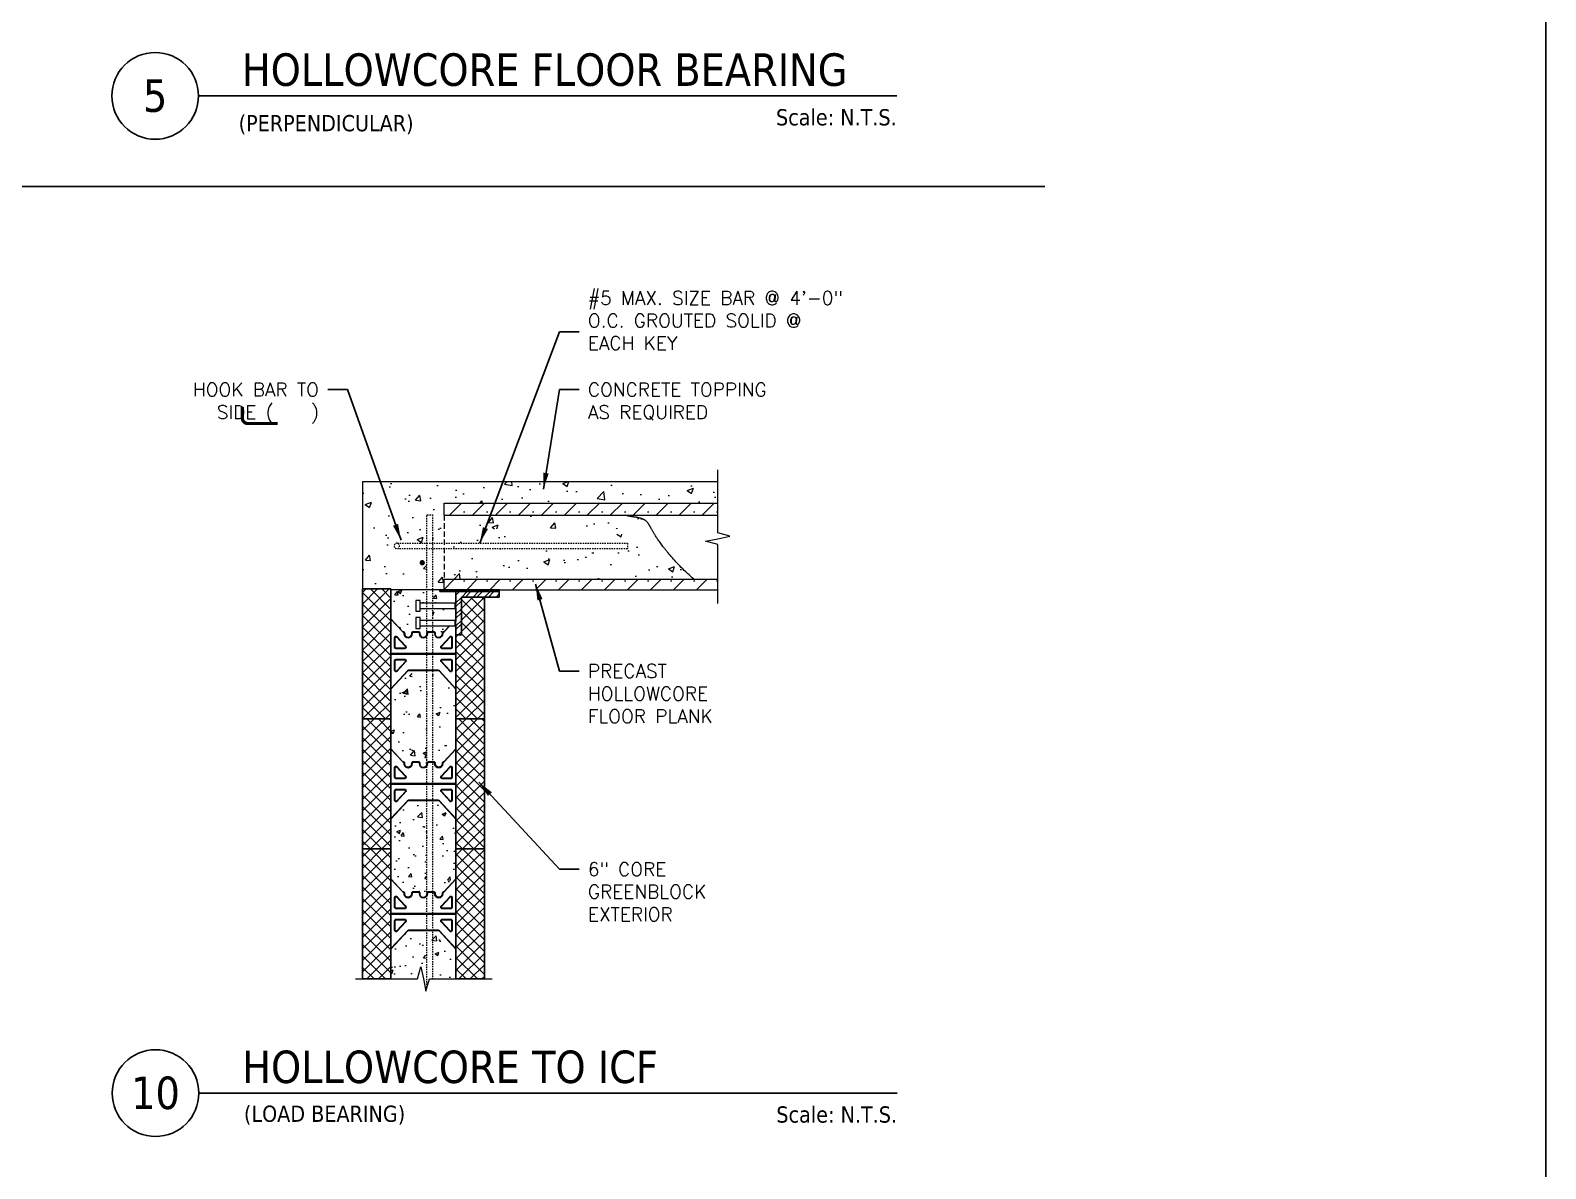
# Model space of a CAD drawing. Header units: inches. Extents: x 2268 to 2841, y -1100 to -676.
# Drawn here: x 2700.9 to 2840.7, y -903.5 to -798.4 of the extents above; entities that cross this region are included whole.
import ezdxf
from ezdxf.enums import TextEntityAlignment as Align

# ---------------------------------------------------------------- set-up
doc = ezdxf.new("R2010")
doc.units = ezdxf.units.IN
doc.header["$MEASUREMENT"] = 0
doc.linetypes.add('DASHED', pattern=[0.75, 0.5, -0.25])
doc.linetypes.add('HIDDEN2', pattern=[0.1875, 0.125, -0.0625])
for name, color, linetype, lineweight in [('A-DETL-GENF', 3, 'Continuous', 9), ('A-DETL-LLIN', 3, 'Continuous', 9), ('Concrete', 3, 'Continuous', 20), ('form', 140, 'Continuous', 13), ('Rebar-V', 7, 'HIDDEN2', 15), ('S', 7, 'Continuous', 13)]:
    doc.layers.add(name, color=color, linetype=linetype, lineweight=lineweight)
for name, color, linetype in [('Anno', 4, 'Continuous'), ('Foam', 7, 'Continuous'), ('S-ANNO', 4, 'Continuous'), ('S-BEAM-STEL', 1, 'Continuous'), ('S-WALL-STEL', 2, 'Continuous'), ('Web', 6, 'Continuous')]:
    doc.layers.add(name, color=color, linetype=linetype)
doc.layers.add('NOPLOT', color=241, linetype='Continuous', plot=False)
doc.styles.add('ROMANS', font='romans.shx')
doc.styles.get("Standard").update_dxf_attribs({"font": 'romans.shx'})
doc.styles.add('Tahoma', font='TAHOMA.TTF')
doc.dimstyles.new('IG-1', dxfattribs={"dimscale": 12, "dimtxt": 0.125, "dimasz": 0.125, "dimexe": 0.0625, "dimexo": 0.125, "dimgap": 0.0625, "dimtad": 1, "dimlfac": 1.0005, "dimzin": 9, "dimlunit": 4, "dimtxsty": 'Standard', "dimblk": 'ARCHTICK', "dimcen": 2.5, "dimadec": 0, "dimazin": 0, "dimtfac": 1, "dimtmove": 0, "dimatfit": 3, "dimfxl": 0, "dimfrac": 1, "dimarcsym": 0})
pattern_1 = [(50, (-3137.0904, -1594.906), (5.7380815, -0.502017), [0.6, -6.6]), (355, (-3137.0904, -1594.906), (-1.1100107, 6.017537), [0.48, -5.28]), (100.4514, (-3136.612, -1594.948), (4.628075, 5.5155163), [0.5099215, -5.609137]), (46.1842, (-3137.0904, -1593.306), (8.537928, -1.324152), [0.9, -9.9]), (96.6356, (-3136.379, -1593.4165), (7.477302, 7.792943), [0.764882, -8.413704]), (351.1842, (-3137.09, -1593.306), (7.477296, 7.792949), [0.72, -7.92]), (21, (-3136.2904, -1593.706), (4.7752564, -3.220951), [0.6, -6.6]), (326, (-3136.2904, -1593.706), (1.9465227, 5.8012004), [0.48, -5.28]), (71.4514, (-3135.8925, -1593.9746), (6.721781, 2.580244), [0.5099215, -5.609137]), (37.5, (-3137.0904, -1594.9062), (0.09727884, 2.6631508), [0, -5.216, 0, -5.36, 0, -5.3]), (7.5, (-3137.0904, -1594.9062), (2.1045563, 3.1552937), [0, -3.056, 0, -5.096, 0, -2.02]), (327.5, (-3138.8744, -1594.9062), (4.2705795, -0.180439), [0, -2, 0, -6.24, 0, -8.28]), (317.5, (-3139.6744, -1594.9062), (4.6654894, 0.8008399), [0, -2.6, 0, -4.144, 0, -5.88])]
pattern_2 = [(45, (2731.52484, -861.9834), (-0.53033, 0.53033), []), (135, (2731.52484, -861.9834), (-0.53033, -0.53033), [])]
pattern_3 = [(50, (-3137.0904, -1594.9062), (3.5863009, -0.3137607), [0.375, -4.125]), (355, (-3137.0904, -1594.9062), (-0.6937567, 3.7609607), [0.3, -3.3]), (100.4514, (-3136.7915, -1594.9323), (2.892547, 3.4471977), [0.318701, -3.5057106]), (46.1842, (-3137.0904, -1593.906), (5.3362052, -0.827595), [0.5625, -6.1875]), (96.6356, (-3136.6457, -1593.975), (4.6733135, 4.8705894), [0.4780514, -5.258565]), (351.1842, (-3137.0904, -1593.906), (4.6733097, 4.870593), [0.45, -4.95]), (21, (-3136.5904, -1594.1562), (2.9845353, -2.0130945), [0.375, -4.125]), (326, (-3136.5904, -1594.1562), (1.2165767, 3.6257502), [0.3, -3.3]), (71.4514, (-3136.3417, -1594.324), (4.2011131, 1.6126525), [0.318701, -3.5057106]), (37.5, (-3137.0904, -1594.9062), (0.06079928, 1.66446927), [0, -3.26, 0, -3.35, 0, -3.3125]), (7.5, (-3137.0904, -1594.9062), (1.3153477, 1.97205856), [0, -1.91, 0, -3.185, 0, -1.2625]), (327.5, (-3138.2054, -1594.9062), (2.66911218, -0.11277436), [0, -1.25, 0, -3.9, 0, -5.175]), (317.5, (-3138.7054, -1594.9062), (2.91593085, 0.5005249), [0, -1.625, 0, -2.59, 0, -3.675])]
pattern_4 = [(45, (0, 0), (-0.53033, 0.53033), []), (135, (0, 0), (-0.53033, -0.53033), [])]

# ---------------------------------------------------------------- blocks, each defined once
blk = doc.blocks.new('Shear Connectors-Side - 1_2_-0-GreenBlock _ Lite Deck Typical Details')
at = {"layer": 'A-DETL-GENF'}
for p, q in [((0.5, 3.6875), (-0.5, 3.6875)), ((-0.5, 3.6875), (-0.5, 3.3125)), ((-0.5, 3.3125), (-0.25, 3.3125)), ((-0.25, 3.3125), (-0.25, 0.0625)), ((-0.25, 3.3125), (0.25, 3.3125)), ((0.25, 0.0625), (0.25, 3.3125)), ((0.25, 3.3125), (0.5, 3.3125)), ((0.5, 3.3125), (0.5, 3.6875)), ((-0.25, 0.0625), (-0.1875, 0)), ((-0.25, 0.0625), (0.25, 0.0625)), ((-0.1875, 0), (0.1875, 0)), ((0.1875, 0), (0.25, 0.0625))]:
    blk.add_line(p, q, dxfattribs=at)
blk = doc.blocks.new('G-BLK-6-IN')
at = {"layer": 'form'}
h = blk.add_hatch(dxfattribs=at)
h.set_pattern_fill('ANSI37,_O', color=256, scale=6)
h.set_pattern_definition(pattern_4)
h.paths.add_polyline_path([(2.62, 12), (0, 12), (0, 0), (2.62, 0)])
h = blk.add_hatch(dxfattribs=at)
h.set_pattern_fill('ANSI37,_O', color=256, scale=6)
h.set_pattern_definition(pattern_4)
h.paths.add_polyline_path([(8.62, 0), (11.25, 0), (11.25, 12), (8.62, 12)])
at = {"layer": 'Foam'}
for p, q in [((0, 0), (0, 12)), ((2.62, 12), (0, 12)), ((2.62, 0), (2.62, 12)), ((8.62, 0), (8.62, 12)), ((8.62, 12), (11.25, 12)), ((11.25, 0), (11.25, 12)), ((0, 0), (2.62, 0)), ((11.25, 0), (8.62, 0))]:
    blk.add_line(p, q, dxfattribs=at)
at = {"layer": 'Web'}
for p, q in [((2.62, 6.03), (8.62, 6.03)), ((2.62, 5.97), (8.62, 5.97))]:
    blk.add_line(p, q, dxfattribs=at)
for points in [[(2.62, 9.25), (3.73, 8.05, 0.209324), (3.78, 8.03), (3.8, 8.03, -0.414214), (3.87, 7.97), (3.87, 7.88, 0.01966), (3.87, 7.85, 0.01966)], [(2.62, 9.2), (3.71, 8.03, 0.209324), (3.78, 8), (3.8, 8, -0.414214), (3.84, 7.97), (3.84, 7.88, 0.045886), (3.84, 7.81, 0.045886)], [(3.84, 7.81, 0.912254), (4.59, 7.88), (4.59, 7.97, -0.414214), (4.62, 8), (5.22, 8, -0.414214), (5.25, 7.97), (5.25, 7.88, 1), (6, 7.88), (6, 7.97, -0.414214), (6.03, 8), (6.63, 8, -0.414214), (6.66, 7.97), (6.66, 7.88, 1), (7.41, 7.88), (7.41, 7.97, -0.414214), (7.45, 8), (7.47, 8, 0.209324), (7.54, 8.03), (8.62, 9.2)], [(3.87, 7.85, 0.961439), (4.55, 7.88), (4.55, 7.97, -0.414214), (4.62, 8.03), (5.22, 8.03, -0.414214), (5.28, 7.97), (5.28, 7.88, 1), (5.97, 7.88), (5.97, 7.97, -0.414214), (6.03, 8.03), (6.63, 8.03, -0.414214), (6.7, 7.97), (6.7, 7.88, 1), (7.38, 7.88), (7.38, 7.97, -0.414214), (7.45, 8.03), (7.47, 8.03, 0.209324), (7.52, 8.05), (8.62, 9.25)], [(3.5, 7.25), (3.99, 6.71, -0.653817), (3.9, 6.5), (3.09, 6.5, -0.414214), (2.97, 6.62), (2.97, 7.5, -0.682733), (3.19, 7.58), (3.5, 7.25)], [(3.48, 7.22), (3.97, 6.69, -0.653817), (3.9, 6.53), (3.09, 6.53, -0.414214), (3, 6.62), (3, 7.5, -0.682733), (3.16, 7.56), (3.48, 7.22)], [(2.6, 2.77), (4.15, 4.45, -0.209324), (4.27, 4.5), (6.98, 4.5, -0.209324), (7.1, 4.45), (8.62, 2.8)], [(2.62, 2.75), (4.17, 4.43, -0.209324), (4.27, 4.47), (6.98, 4.47, -0.209324), (7.08, 4.43), (8.62, 2.75)]]:
    blk.add_lwpolyline(points, format="xyb", dxfattribs=at)
for points in [[(8.06, 7.58), (7.26, 6.71, 0.653817), (7.35, 6.5), (8.16, 6.5, 0.414214), (8.28, 6.62), (8.28, 7.5, 0.682733)], [(8.09, 7.56), (7.28, 6.69, 0.653817), (7.35, 6.53), (8.16, 6.53, 0.414214), (8.25, 6.62), (8.25, 7.5, 0.682733)], [(3.19, 4.42), (3.99, 5.29, 0.653817), (3.9, 5.5), (3.09, 5.5, 0.414214), (2.97, 5.38), (2.97, 4.5, 0.682733)], [(3.16, 4.44), (3.97, 5.31, 0.653817), (3.9, 5.47), (3.09, 5.47, 0.414214), (3, 5.38), (3, 4.5, 0.682733)], [(8.06, 4.42), (7.26, 5.29, -0.653817), (7.35, 5.5), (8.16, 5.5, -0.414214), (8.28, 5.38), (8.28, 4.5, -0.682733)], [(8.09, 4.44), (7.28, 5.31, -0.653817), (7.35, 5.47), (8.16, 5.47, -0.414214), (8.25, 5.38), (8.25, 4.5, -0.682733)]]:
    blk.add_lwpolyline(points, format="xyb", close=True, dxfattribs=at)
blk = doc.blocks.new('_ArchTick')
at = {"color": 0, "linetype": 'ByBlock', "const_width": 0.15}
blk.add_lwpolyline([(-0.5, -0.5), (0.5, 0.5)], dxfattribs=at)
blk = doc.blocks.new('*U109')
blk.add_line((0.8423, -0.5126), (4.8696, -0.5126))
blk.add_circle((0.5923, -0.5126), 0.25)
at = {"style": 'Tahoma', "flags": 8}
blk.add_attdef('VIEWNAME', text='', height=0.1875, dxfattribs=at).set_placement((1.0922, -0.5109), align=Align.BOTTOM_LEFT)
blk.add_attdef('#', text='', height=0.1875, dxfattribs=at).set_placement((0.5922, -0.5109), align=Align.MIDDLE_CENTER)
blk.add_attdef('VPSCALE', text='', height=0.0938, dxfattribs=at).set_placement((4.8696, -0.589), align=Align.TOP_RIGHT)

msp = doc.modelspace()

# ---------------------------------------------------------------- hatches: boundary and pattern name
at = {"layer": 'A-DETL-GENF'}
h = msp.add_hatch(color=7, dxfattribs=at)
edge = h.paths.add_edge_path(flags=0)
edge.add_arc((2737.03888, -847.56237), 0.25, 270, 450)
edge.add_arc((2737.03888, -847.56237), 0.25, 90, 270)
at = {"layer": 'Concrete'}
h = msp.add_hatch(dxfattribs=at)
h.set_pattern_fill('AR-CONC,_O', color=256, scale=0.8)
h.set_pattern_definition([(50, (-2995.1345, -2360.6684), (5.7380815, -0.502017), [0.6, -6.6]), (355, (-2995.1345, -2360.6684), (-1.1100107, 6.017537), [0.48, -5.28]), (100.4514, (-2994.6564, -2360.71), (4.628075, 5.5155163), [0.5099215, -5.609137]), (46.1842, (-2995.1345, -2359.0684), (8.537928, -1.324152), [0.9, -9.9]), (96.6356, (-2994.423, -2359.179), (7.477302, 7.792943), [0.764882, -8.413704]), (351.1842, (-2995.1345, -2359.068), (7.477296, 7.792949), [0.72, -7.92]), (21, (-2994.3345, -2359.4684), (4.7752564, -3.220951), [0.6, -6.6]), (326, (-2994.3345, -2359.4684), (1.9465227, 5.8012004), [0.48, -5.28]), (71.4514, (-2993.9366, -2359.737), (6.721781, 2.580244), [0.5099215, -5.609137]), (37.5, (-2995.1345, -2360.6684), (0.09727884, 2.6631508), [0, -5.216, 0, -5.36, 0, -5.3]), (7.5, (-2995.1345, -2360.6684), (2.1045563, 3.1552937), [0, -3.056, 0, -5.096, 0, -2.02]), (327.5, (-2996.9185, -2360.6684), (4.2705795, -0.180439), [0, -2, 0, -6.24, 0, -8.28]), (317.5, (-2997.7185, -2360.6684), (4.6654894, 0.8008399), [0, -2.6, 0, -4.144, 0, -5.88])])
h.paths.add_polyline_path([(2738.77781, -847.56237, -1), (2738.27781, -847.56237, -1)], flags=16)
h.paths.add_polyline_path([(2738.27781, -843.43737, -1), (2738.77781, -843.43737, -1)], flags=16)
h.paths.add_polyline_path([(2738.27781, -839.31237, -1), (2738.77781, -839.31237, -1)], flags=16)
h.paths.add_polyline_path([(2736.08883, -847.81237, -1), (2736.08883, -847.31237, -1)], flags=16)
h.paths.add_polyline_path([(2736.08883, -843.68737, -1), (2736.08883, -843.18737, -1)], flags=16)
h.paths.add_polyline_path([(2736.08883, -839.56237, -1), (2736.08883, -839.06237, -1)], flags=16)
edge = h.paths.add_edge_path()
edge.add_line((2739.05041, -843.17237), (2739.05041, -844.42016))
edge.add_line((2739.05041, -844.42016), (2757.26429, -844.42016))
edge.add_line((2757.26429, -844.42016), (2757.26429, -844.92016))
edge.add_line((2757.26429, -844.92016), (2738.37845, -844.92016))
edge.add_arc((2738.37845, -845.42016), 0.5, 90, 180)
edge.add_line((2737.87845, -845.42016), (2737.87845, -850.02891))
edge.add_line((2737.87845, -850.02891), (2739.05041, -850.02891))
edge.add_line((2739.05041, -850.02891), (2739.05041, -849.08237))
edge.add_line((2739.05041, -849.08237), (2762.10523, -849.08237))
edge.add_line((2762.10523, -849.08237), (2762.07927, -849.05828))
edge.add_line((2762.07927, -849.05828), (2762.05327, -849.03423))
edge.add_line((2762.05327, -849.03423), (2762.02725, -849.01021))
edge.add_line((2762.02725, -849.01021), (2762.0012, -848.98621))
edge.add_line((2762.0012, -848.98621), (2761.97512, -848.96225))
edge.add_line((2761.97512, -848.96225), (2761.94901, -848.9383))
edge.add_line((2761.94901, -848.9383), (2761.92289, -848.91438))
edge.add_line((2761.92289, -848.91438), (2761.89675, -848.89048))
edge.add_line((2761.89675, -848.89048), (2761.8706, -848.86659))
edge.add_line((2761.8706, -848.86659), (2761.84443, -848.84271))
edge.add_line((2761.84443, -848.84271), (2761.81825, -848.81885))
edge.add_line((2761.81825, -848.81885), (2761.79207, -848.79499))
edge.add_line((2761.79207, -848.79499), (2761.76588, -848.77114))
edge.add_line((2761.76588, -848.77114), (2761.73969, -848.74729))
edge.add_line((2761.73969, -848.74729), (2761.7135, -848.72343))
edge.add_line((2761.7135, -848.72343), (2761.68731, -848.69958))
edge.add_line((2761.68731, -848.69958), (2761.66113, -848.67572))
edge.add_line((2761.66113, -848.67572), (2761.63496, -848.65185))
edge.add_line((2761.63496, -848.65185), (2761.60881, -848.62797))
edge.add_line((2761.60881, -848.62797), (2761.58266, -848.60407))
edge.add_line((2761.58266, -848.60407), (2761.55653, -848.58016))
edge.add_line((2761.55653, -848.58016), (2761.53043, -848.55622))
edge.add_line((2761.53043, -848.55622), (2761.50434, -848.53227))
edge.add_line((2761.50434, -848.53227), (2761.47828, -848.50829))
edge.add_line((2761.47828, -848.50829), (2761.45225, -848.48428))
edge.add_line((2761.45225, -848.48428), (2761.42624, -848.46025))
edge.add_line((2761.42624, -848.46025), (2761.40027, -848.43618))
edge.add_line((2761.40027, -848.43618), (2761.37434, -848.41207))
edge.add_line((2761.37434, -848.41207), (2761.34844, -848.38792))
edge.add_line((2761.34844, -848.38792), (2761.32259, -848.36374))
edge.add_line((2761.32259, -848.36374), (2761.29678, -848.33951))
edge.add_line((2761.29678, -848.33951), (2761.27101, -848.31523))
edge.add_line((2761.27101, -848.31523), (2761.2453, -848.2909))
edge.add_line((2761.2453, -848.2909), (2761.21963, -848.26653))
edge.add_line((2761.21963, -848.26653), (2761.19402, -848.24209))
edge.add_line((2761.19402, -848.24209), (2761.16847, -848.2176))
edge.add_line((2761.16847, -848.2176), (2761.14298, -848.19305))
edge.add_line((2761.14298, -848.19305), (2761.11754, -848.16844))
edge.add_line((2761.11754, -848.16844), (2761.09218, -848.14376))
edge.add_line((2761.09218, -848.14376), (2761.06688, -848.11901))
edge.add_line((2761.06688, -848.11901), (2761.04165, -848.09419))
edge.add_line((2761.04165, -848.09419), (2761.01649, -848.0693))
edge.add_line((2761.01649, -848.0693), (2760.99141, -848.04433))
edge.add_line((2760.99141, -848.04433), (2760.96641, -848.01929))
edge.add_line((2760.96641, -848.01929), (2760.94149, -847.99416))
edge.add_line((2760.94149, -847.99416), (2760.91665, -847.96894))
edge.add_line((2760.91665, -847.96894), (2760.8919, -847.94365))
edge.add_line((2760.8919, -847.94365), (2760.86722, -847.91828))
edge.add_line((2760.86722, -847.91828), (2760.84261, -847.89283))
edge.add_line((2760.84261, -847.89283), (2760.81808, -847.86731))
edge.add_line((2760.81808, -847.86731), (2760.79361, -847.84173))
edge.add_line((2760.79361, -847.84173), (2760.76921, -847.81608))
edge.add_line((2760.76921, -847.81608), (2760.74486, -847.79037))
edge.add_line((2760.74486, -847.79037), (2760.72058, -847.7646))
edge.add_line((2760.72058, -847.7646), (2760.69635, -847.73878))
edge.add_line((2760.69635, -847.73878), (2760.67218, -847.7129))
edge.add_line((2760.67218, -847.7129), (2760.64805, -847.68698))
edge.add_line((2760.64805, -847.68698), (2760.62397, -847.66102))
edge.add_line((2760.62397, -847.66102), (2760.59993, -847.63501))
edge.add_line((2760.59993, -847.63501), (2760.57594, -847.60897))
edge.add_line((2760.57594, -847.60897), (2760.55197, -847.58289))
edge.add_line((2760.55197, -847.58289), (2760.52804, -847.55679))
edge.add_line((2760.52804, -847.55679), (2760.50414, -847.53065))
edge.add_line((2760.50414, -847.53065), (2760.48027, -847.50449))
edge.add_line((2760.48027, -847.50449), (2760.45642, -847.47832))
edge.add_line((2760.45642, -847.47832), (2760.43259, -847.45212))
edge.add_line((2760.43259, -847.45212), (2760.40878, -847.42591))
edge.add_line((2760.40878, -847.42591), (2760.38499, -847.39968))
edge.add_line((2760.38499, -847.39968), (2760.36123, -847.37343))
edge.add_line((2760.36123, -847.37343), (2760.33749, -847.34716))
edge.add_line((2760.33749, -847.34716), (2760.31377, -847.32087))
edge.add_line((2760.31377, -847.32087), (2760.29009, -847.29455))
edge.add_line((2760.29009, -847.29455), (2760.26643, -847.26821))
edge.add_line((2760.26643, -847.26821), (2760.2428, -847.24184))
edge.add_line((2760.2428, -847.24184), (2760.2192, -847.21545))
edge.add_line((2760.2192, -847.21545), (2760.19564, -847.18903))
edge.add_line((2760.19564, -847.18903), (2760.17211, -847.16258))
edge.add_line((2760.17211, -847.16258), (2760.14861, -847.1361))
edge.add_line((2760.14861, -847.1361), (2760.12516, -847.10958))
edge.add_line((2760.12516, -847.10958), (2760.10174, -847.08303))
edge.add_line((2760.10174, -847.08303), (2760.07836, -847.05645))
edge.add_line((2760.07836, -847.05645), (2760.05502, -847.02983))
edge.add_line((2760.05502, -847.02983), (2760.03173, -847.00317))
edge.add_line((2760.03173, -847.00317), (2760.00848, -846.97647))
edge.add_line((2760.00848, -846.97647), (2759.98527, -846.94973))
edge.add_line((2759.98527, -846.94973), (2759.96211, -846.92295))
edge.add_line((2759.96211, -846.92295), (2759.939, -846.89614))
edge.add_line((2759.939, -846.89614), (2759.91592, -846.86928))
edge.add_line((2759.91592, -846.86928), (2759.8929, -846.84239))
edge.add_line((2759.8929, -846.84239), (2759.86991, -846.81546))
edge.add_line((2759.86991, -846.81546), (2759.84697, -846.78849))
edge.add_line((2759.84697, -846.78849), (2759.82407, -846.76149))
edge.add_line((2759.82407, -846.76149), (2759.80121, -846.73445))
edge.add_line((2759.80121, -846.73445), (2759.7784, -846.70737))
edge.add_line((2759.7784, -846.70737), (2759.75562, -846.68026))
edge.add_line((2759.75562, -846.68026), (2759.73289, -846.65312))
edge.add_line((2759.73289, -846.65312), (2759.7102, -846.62594))
edge.add_line((2759.7102, -846.62594), (2759.68755, -846.59873))
edge.add_line((2759.68755, -846.59873), (2759.66494, -846.57148))
edge.add_line((2759.66494, -846.57148), (2759.64236, -846.54421))
edge.add_line((2759.64236, -846.54421), (2759.61983, -846.51689))
edge.add_line((2759.61983, -846.51689), (2759.59735, -846.48955))
edge.add_line((2759.59735, -846.48955), (2759.57491, -846.46216))
edge.add_line((2759.57491, -846.46216), (2759.55252, -846.43473))
edge.add_line((2759.55252, -846.43473), (2759.53019, -846.40726))
edge.add_line((2759.53019, -846.40726), (2759.50792, -846.37974))
edge.add_line((2759.50792, -846.37974), (2759.48572, -846.35216))
edge.add_line((2759.48572, -846.35216), (2759.46358, -846.32453))
edge.add_line((2759.46358, -846.32453), (2759.44151, -846.29684))
edge.add_line((2759.44151, -846.29684), (2759.41951, -846.2691))
edge.add_line((2759.41951, -846.2691), (2759.39758, -846.24131))
edge.add_line((2759.39758, -846.24131), (2759.37571, -846.21346))
edge.add_line((2759.37571, -846.21346), (2759.35391, -846.18557))
edge.add_line((2759.35391, -846.18557), (2759.33217, -846.15763))
edge.add_line((2759.33217, -846.15763), (2759.31049, -846.12964))
edge.add_line((2759.31049, -846.12964), (2759.28886, -846.1016))
edge.add_line((2759.28886, -846.1016), (2759.2673, -846.07353))
edge.add_line((2759.2673, -846.07353), (2759.24578, -846.04541))
edge.add_line((2759.24578, -846.04541), (2759.22432, -846.01725))
edge.add_line((2759.22432, -846.01725), (2759.20291, -845.98905))
edge.add_line((2759.20291, -845.98905), (2759.18154, -845.96082))
edge.add_line((2759.18154, -845.96082), (2759.16022, -845.93256))
edge.add_line((2759.16022, -845.93256), (2759.13895, -845.90426))
edge.add_line((2759.13895, -845.90426), (2759.11773, -845.87592))
edge.add_line((2759.11773, -845.87592), (2759.09656, -845.84754))
edge.add_line((2759.09656, -845.84754), (2759.07545, -845.81911))
edge.add_line((2759.07545, -845.81911), (2759.0544, -845.79064))
edge.add_line((2759.0544, -845.79064), (2759.03342, -845.76212))
edge.add_line((2759.03342, -845.76212), (2759.01252, -845.73355))
edge.add_line((2759.01252, -845.73355), (2758.99169, -845.70492))
edge.add_line((2758.99169, -845.70492), (2758.97094, -845.67623))
edge.add_line((2758.97094, -845.67623), (2758.95029, -845.64748))
edge.add_line((2758.95029, -845.64748), (2758.92973, -845.61865))
edge.add_line((2758.92973, -845.61865), (2758.90927, -845.58976))
edge.add_line((2758.90927, -845.58976), (2758.88892, -845.56079))
edge.add_line((2758.88892, -845.56079), (2758.86866, -845.53175))
edge.add_line((2758.86866, -845.53175), (2758.84849, -845.50265))
edge.add_line((2758.84849, -845.50265), (2758.82842, -845.47349))
edge.add_line((2758.82842, -845.47349), (2758.80843, -845.44426))
edge.add_line((2758.80843, -845.44426), (2758.78853, -845.41498))
edge.add_line((2758.78853, -845.41498), (2758.7687, -845.38565))
edge.add_line((2758.7687, -845.38565), (2758.74893, -845.35628))
edge.add_line((2758.74893, -845.35628), (2758.72923, -845.32686))
edge.add_line((2758.72923, -845.32686), (2758.70958, -845.29741))
edge.add_line((2758.70958, -845.29741), (2758.68998, -845.26793))
edge.add_line((2758.68998, -845.26793), (2758.67044, -845.2384))
edge.add_line((2758.67044, -845.2384), (2758.65097, -845.20883))
edge.add_line((2758.65097, -845.20883), (2758.63157, -845.17922))
edge.add_line((2758.63157, -845.17922), (2758.61225, -845.14955))
edge.add_line((2758.61225, -845.14955), (2758.59302, -845.11982))
edge.add_line((2758.59302, -845.11982), (2758.57389, -845.09003))
edge.add_line((2758.57389, -845.09003), (2758.55489, -845.06016))
edge.add_line((2758.55489, -845.06016), (2758.53601, -845.0302))
edge.add_line((2758.53601, -845.0302), (2758.51728, -845.00016))
edge.add_line((2758.51728, -845.00016), (2758.49868, -844.97003))
edge.add_line((2758.49868, -844.97003), (2758.48021, -844.93983))
edge.add_line((2758.48021, -844.93983), (2758.46185, -844.90955))
edge.add_line((2758.46185, -844.90955), (2758.4436, -844.87922))
edge.add_line((2758.4436, -844.87922), (2758.42544, -844.84883))
edge.add_line((2758.42544, -844.84883), (2758.40733, -844.8184))
edge.add_line((2758.40733, -844.8184), (2758.38928, -844.78795))
edge.add_line((2758.38928, -844.78795), (2758.37125, -844.75748))
edge.add_line((2758.37125, -844.75748), (2758.35324, -844.72699))
edge.add_line((2758.35324, -844.72699), (2758.33528, -844.69648))
edge.add_line((2758.33528, -844.69648), (2758.31738, -844.66594))
edge.add_line((2758.31738, -844.66594), (2758.29955, -844.63535))
edge.add_line((2758.29955, -844.63535), (2758.28182, -844.6047))
edge.add_line((2758.28182, -844.6047), (2758.26422, -844.57398))
edge.add_line((2758.26422, -844.57398), (2758.24677, -844.54318))
edge.add_line((2758.24677, -844.54318), (2758.22947, -844.51229))
edge.add_line((2758.22947, -844.51229), (2758.21228, -844.48134))
edge.add_line((2758.21228, -844.48134), (2758.19516, -844.45035))
edge.add_line((2758.19516, -844.45035), (2758.17808, -844.41934))
edge.add_line((2758.17808, -844.41934), (2758.16098, -844.38834))
edge.add_line((2758.16098, -844.38834), (2758.1438, -844.35738))
edge.add_line((2758.1438, -844.35738), (2758.12652, -844.32648))
edge.add_line((2758.12652, -844.32648), (2758.10913, -844.29564))
edge.add_line((2758.10913, -844.29564), (2758.09162, -844.26487))
edge.add_line((2758.09162, -844.26487), (2758.07409, -844.23411))
edge.add_line((2758.07409, -844.23411), (2758.05666, -844.20329))
edge.add_line((2758.05666, -844.20329), (2758.03925, -844.17246))
edge.add_line((2758.03925, -844.17246), (2758.02178, -844.14167))
edge.add_line((2758.02178, -844.14167), (2758.00416, -844.11096))
edge.add_line((2758.00416, -844.11096), (2757.98631, -844.08038))
edge.add_line((2757.98631, -844.08038), (2757.96813, -844.05001))
edge.add_line((2757.96813, -844.05001), (2757.94949, -844.0199))
edge.add_line((2757.94949, -844.0199), (2757.93027, -843.99017))
edge.add_line((2757.93027, -843.99017), (2757.91058, -843.96075))
edge.add_line((2757.91058, -843.96075), (2757.89056, -843.93154))
edge.add_line((2757.89056, -843.93154), (2757.87017, -843.9026))
edge.add_line((2757.87017, -843.9026), (2757.84921, -843.87406))
edge.add_line((2757.84921, -843.87406), (2757.82753, -843.84605))
edge.add_line((2757.82753, -843.84605), (2757.80503, -843.81869))
edge.add_line((2757.80503, -843.81869), (2757.78163, -843.79209))
edge.add_line((2757.78163, -843.79209), (2757.75727, -843.76637))
edge.add_line((2757.75727, -843.76637), (2757.73193, -843.74161))
edge.add_line((2757.73193, -843.74161), (2757.70564, -843.71786))
edge.add_line((2757.70564, -843.71786), (2757.67848, -843.6951))
edge.add_line((2757.67848, -843.6951), (2757.65052, -843.67336))
edge.add_line((2757.65052, -843.67336), (2757.62183, -843.65261))
edge.add_line((2757.62183, -843.65261), (2757.59248, -843.63281))
edge.add_line((2757.59248, -843.63281), (2757.5625, -843.61396))
edge.add_line((2757.5625, -843.61396), (2757.5319, -843.59614))
edge.add_line((2757.5319, -843.59614), (2757.50072, -843.57937))
edge.add_line((2757.50072, -843.57937), (2757.46898, -843.56367))
edge.add_line((2757.46898, -843.56367), (2757.43679, -843.54892))
edge.add_line((2757.43679, -843.54892), (2757.40424, -843.535))
edge.add_line((2757.40424, -843.535), (2757.3714, -843.52177))
edge.add_line((2757.3714, -843.52177), (2757.33832, -843.50912))
edge.add_line((2757.33832, -843.50912), (2757.30502, -843.4971))
edge.add_line((2757.30502, -843.4971), (2757.27148, -843.48575))
edge.add_line((2757.27148, -843.48575), (2757.23772, -843.47511))
edge.add_line((2757.23772, -843.47511), (2757.20374, -843.46515))
edge.add_line((2757.20374, -843.46515), (2757.1696, -843.45577))
edge.add_line((2757.1696, -843.45577), (2757.13534, -843.44685))
edge.add_line((2757.13534, -843.44685), (2757.10099, -843.43827))
edge.add_line((2757.10099, -843.43827), (2757.06657, -843.42996))
edge.add_line((2757.06657, -843.42996), (2757.03208, -843.42196))
edge.add_line((2757.03208, -843.42196), (2756.99752, -843.41429))
edge.add_line((2756.99752, -843.41429), (2756.96287, -843.40701))
edge.add_line((2756.96287, -843.40701), (2756.92814, -843.40012))
edge.add_line((2756.92814, -843.40012), (2756.89335, -843.39355))
edge.add_line((2756.89335, -843.39355), (2756.85852, -843.38722))
edge.add_line((2756.85852, -843.38722), (2756.82366, -843.38103))
edge.add_line((2756.82366, -843.38103), (2756.78879, -843.3749))
edge.add_line((2756.78879, -843.3749), (2756.75391, -843.36882))
edge.add_line((2756.75391, -843.36882), (2756.71902, -843.36283))
edge.add_line((2756.71902, -843.36283), (2756.6841, -843.35695))
edge.add_line((2756.6841, -843.35695), (2756.64917, -843.35121))
edge.add_line((2756.64917, -843.35121), (2756.6142, -843.34565))
edge.add_line((2756.6142, -843.34565), (2756.57922, -843.3402))
edge.add_line((2756.57922, -843.3402), (2756.54423, -843.3348))
edge.add_line((2756.54423, -843.3348), (2756.50924, -843.32937))
edge.add_line((2756.50924, -843.32937), (2756.47427, -843.32386))
edge.add_line((2756.47427, -843.32386), (2756.43932, -843.31822))
edge.add_line((2756.43932, -843.31822), (2756.40438, -843.31248))
edge.add_line((2756.40438, -843.31248), (2756.36946, -843.30667))
edge.add_line((2756.36946, -843.30667), (2756.33454, -843.30083))
edge.add_line((2756.33454, -843.30083), (2756.29962, -843.29498))
edge.add_line((2756.29962, -843.29498), (2756.2647, -843.28913))
edge.add_line((2756.2647, -843.28913), (2756.2298, -843.28319))
edge.add_line((2756.2298, -843.28319), (2756.19492, -843.27711))
edge.add_line((2756.19492, -843.27711), (2756.16007, -843.27086))
edge.add_line((2756.16007, -843.27086), (2756.12526, -843.26444))
edge.add_line((2756.12526, -843.26444), (2756.09047, -843.25783))
edge.add_line((2756.09047, -843.25783), (2756.05573, -843.25103))
edge.add_line((2756.05573, -843.25103), (2756.02102, -843.24403))
edge.add_line((2756.02102, -843.24403), (2755.98635, -843.23684))
edge.add_line((2755.98635, -843.23684), (2755.95172, -843.22946))
edge.add_line((2755.95172, -843.22946), (2755.91713, -843.22188))
edge.add_line((2755.91713, -843.22188), (2755.88258, -843.2141))
edge.add_line((2755.88258, -843.2141), (2755.84808, -843.20614))
edge.add_line((2755.84808, -843.20614), (2755.81362, -843.19798))
edge.add_line((2755.81362, -843.19798), (2755.77921, -843.18963))
edge.add_line((2755.77921, -843.18963), (2755.74484, -843.1811))
edge.add_line((2755.74484, -843.1811), (2755.71053, -843.17237))
edge.add_line((2755.71053, -843.17237), (2739.05041, -843.17237))
h = msp.add_hatch(dxfattribs=at)
h.set_pattern_fill('AR-CONC,_O', color=256, scale=0.8)
h.set_pattern_definition(pattern_1)
h.paths.add_polyline_path([(2764.30854, -840.06237), (2731.52484, -840.06237), (2731.52484, -849.98336), (2734.14984, -849.98336), (2734.14984, -850.02891), (2736.52318, -850.02891), (2736.52318, -846.51492, -0.414213562), (2737.27318, -845.76492), (2737.47862, -845.76492), (2737.47862, -843.1518), (2737.97862, -843.1518), (2737.97862, -845.76492), (2739.05041, -845.76492), (2739.05041, -843.17237), (2739.05041, -842.06237), (2764.30854, -842.06237)])
h.paths.add_polyline_path([(2738.77781, -843.43737, -1), (2738.27781, -843.43737, -1)], flags=16)
h.paths.add_polyline_path([(2736.08883, -843.68737, -1), (2736.08883, -843.18737, -1)], flags=16)
h.paths.add_polyline_path([(2736.08883, -847.81237, -1), (2736.08883, -847.31237, -1)], flags=16)
h = msp.add_hatch(dxfattribs=at)
h.set_pattern_fill('SACNCR,_O', color=9, scale=16)
h.set_pattern_definition([(45, (-2995.1345, -2360.6684), (-1.06066017, 1.06066017), []), (45, (-2994.0739, -2360.6684), (-1.06066017, 1.06066017), [0, -1.5])])
h.paths.add_polyline_path([(2764.30854, -842.06237), (2739.05041, -842.06237), (2739.05041, -843.17237), (2764.30854, -843.17237)])
h.paths.add_polyline_path([(2764.30854, -849.08237), (2739.05041, -849.08237), (2739.05041, -850.06237), (2744.14984, -850.06237), (2764.30854, -850.06237)])
h = msp.add_hatch(dxfattribs=at)
h.set_pattern_fill('AR-CONC,_O', color=256, scale=0.8)
h.set_pattern_definition(pattern_1)
h.paths.add_polyline_path([(2737.47862, -846.26691, 0.388312632), (2737.02318, -846.76492), (2737.02318, -850.02891), (2737.47862, -850.02891)])
h = msp.add_hatch(dxfattribs=at)
h.set_pattern_fill('AR-CONC,_O', color=256, scale=0.5)
h.set_pattern_definition(pattern_3)
h.paths.add_polyline_path([(2736.09759, -850.02891), (2734.14984, -850.02891), (2734.14984, -852.73336), (2735.25628, -853.93201, 0.209323534), (2735.30221, -853.95211), (2735.32971, -853.95211, -0.414213562), (2735.39221, -854.01461), (2735.39221, -854.10836, 0.019659652), (2735.39328, -854.13536, 0.961438795), (2736.07971, -854.10836), (2736.07971, -854.01461, -0.196350165), (2736.09759, -853.97086)])
h.paths.add_polyline_path([(2737.47862, -850.02891), (2736.59759, -850.02891), (2736.59759, -851.04197), (2736.83734, -851.04197), (2736.83734, -851.29197), (2737.47862, -851.29197)])
h.paths.add_polyline_path([(2737.47862, -851.79197), (2736.83734, -851.79197), (2736.83734, -852.04197), (2736.59759, -852.04197), (2736.59759, -852.6317), (2736.83734, -852.6317), (2736.83734, -852.8817), (2737.47862, -852.8817)])
h.paths.add_polyline_path([(2737.47862, -853.3817), (2736.83734, -853.3817), (2736.83734, -853.6317), (2736.59759, -853.6317), (2736.59759, -853.95211), (2736.74359, -853.95211, -0.414213562), (2736.80609, -854.01461), (2736.80609, -854.10836, 0.86186116), (2737.47862, -854.20871)])
h.paths.add_polyline_path([(2739.55138, -853.3817), (2737.97862, -853.3817), (2737.97862, -853.95211), (2738.15748, -853.95211, -0.414213562), (2738.21998, -854.01461), (2738.21998, -854.10836, 1), (2738.90748, -854.10836), (2738.90748, -854.01461, -0.414213562), (2738.96998, -853.95211), (2738.99748, -853.95211, 0.209323534), (2739.04341, -853.93201)])
h.paths.add_polyline_path([(2740.14984, -851.72947), (2740.08734, -851.79197), (2737.97862, -851.79197), (2737.97862, -852.8817), (2740.08734, -852.8817), (2740.14984, -852.9442)])
h.paths.add_polyline_path([(2740.14984, -850.2328), (2738.66382, -850.2328), (2738.66382, -850.06237), (2739.05041, -850.06237), (2739.05041, -850.02891), (2737.97862, -850.02891), (2737.97862, -851.29197), (2740.08734, -851.29197), (2740.14984, -851.35447)])
h.paths.add_polyline_path([(2737.47862, -857.51461), (2736.59759, -857.51461), (2736.59759, -864.85187), (2736.09759, -864.85187), (2736.09759, -857.51461), (2735.79111, -857.51461, 0.209323534), (2735.69926, -857.55483), (2734.14984, -859.23336), (2734.14984, -861.98336), (2734.14984, -864.73336), (2735.25628, -865.93201, 0.209323534), (2735.30221, -865.95211), (2735.32971, -865.95211, -0.414213562), (2735.39221, -866.01461), (2735.39221, -866.10836, 0.019659652), (2735.39328, -866.13536, 0.961438795), (2736.07971, -866.10836), (2736.07971, -866.01461, -0.414213562), (2736.14221, -865.95211), (2736.74359, -865.95211, -0.414213562), (2736.80609, -866.01461), (2736.80609, -866.10836, 0.86186116), (2737.47862, -866.20871)])
h.paths.add_polyline_path([(2740.14984, -859.23336), (2738.60043, -857.55483, 0.209323534), (2738.50858, -857.51461), (2737.97862, -857.51461), (2737.97862, -865.95211), (2738.15748, -865.95211, -0.414213562), (2738.21998, -866.01461), (2738.21998, -866.10836, 1), (2738.90748, -866.10836), (2738.90748, -866.01461, -0.414213562), (2738.96998, -865.95211), (2738.99748, -865.95211, 0.209323534), (2739.04341, -865.93201), (2740.14984, -864.73336), (2740.14984, -861.98336)])
h.paths.add_polyline_path([(2737.47862, -869.51461), (2735.79111, -869.51461, 0.209323534), (2735.69926, -869.55483), (2734.14984, -871.23336), (2734.14984, -873.98336), (2734.14984, -876.73336), (2735.25628, -877.93201, 0.209323534), (2735.30221, -877.95211), (2735.32971, -877.95211, -0.414213562), (2735.39221, -878.01461), (2735.39221, -878.10836, 0.019659652), (2735.39328, -878.13536, 0.961438795), (2736.07971, -878.10836), (2736.07971, -878.01461, -0.414213562), (2736.14221, -877.95211), (2736.74359, -877.95211, -0.414213562), (2736.80609, -878.01461), (2736.80609, -878.10836, 0.86186116), (2737.47862, -878.20871)])
h.paths.add_polyline_path([(2740.14984, -871.23336), (2738.60043, -869.55483, 0.209323534), (2738.50858, -869.51461), (2737.97862, -869.51461), (2737.97862, -877.95211), (2738.15748, -877.95211, -0.414213562), (2738.21998, -878.01461), (2738.21998, -878.10836, 1), (2738.90748, -878.10836), (2738.90748, -878.01461, -0.414213562), (2738.96998, -877.95211), (2738.99748, -877.95211, 0.209323534), (2739.04341, -877.93201), (2740.14984, -876.73336), (2740.14984, -873.98336)])
h = msp.add_hatch(dxfattribs=at)
h.set_pattern_fill('AR-CONC,_O', color=256, scale=0.5)
h.set_pattern_definition(pattern_3)
h.paths.add_polyline_path([(2737.37845, -881.51461), (2735.79111, -881.51461, 0.209323534), (2735.69926, -881.55483), (2734.14984, -883.23336), (2734.14984, -885.98336), (2736.60498, -885.98336), (2736.91897, -884.85754), (2737.14984, -885.98336), (2737.37845, -887.09812)])
h.paths.add_polyline_path([(2740.14984, -883.23336), (2738.60043, -881.55483, 0.209323534), (2738.50858, -881.51461), (2737.87845, -881.51461), (2737.87845, -885.98336), (2740.14984, -885.98336)])
at = {"layer": 'form'}
h = msp.add_hatch(dxfattribs=at)
h.set_pattern_fill('ANSI37,_O', color=256, scale=6)
h.set_pattern_definition(pattern_2)
h.paths.add_polyline_path([(2734.14984, -849.98336), (2731.52484, -849.98336), (2731.52484, -861.98336), (2734.14984, -861.98336)])
h = msp.add_hatch(dxfattribs=at)
h.set_pattern_fill('ANSI37,_O', color=256, scale=6)
h.set_pattern_definition(pattern_2)
h.paths.add_polyline_path([(2742.77484, -850.7328), (2740.64984, -850.7328), (2740.64984, -854.2328), (2740.14984, -854.2328), (2740.14984, -861.98336), (2742.77484, -861.98336)])
at = {"layer": 'S'}
msp.add_hatch(color=7, dxfattribs=at).paths.add_polyline_path([(2738.66382, -850.06237), (2738.66382, -850.2328), (2744.14984, -850.2328), (2744.14984, -850.06237)])
at = {"layer": 'S-BEAM-STEL', "lineweight": -3, "ltscale": 0.5}
h = msp.add_hatch(dxfattribs=at)
h.set_pattern_fill('ANSI32', color=256, scale=2, style=0)
h.set_pattern_definition([(45, (-3137.0904, -1594.9062), (-0.53033009, 0.53033009), []), (45, (-3136.7368, -1594.9062), (-0.53033009, 0.53033009), [])])
h.paths.add_polyline_path([(2744.14984, -850.2328), (2740.14984, -850.2328), (2740.14984, -851.35447), (2740.14984, -851.72947), (2740.14984, -852.9442), (2740.14984, -853.3192), (2740.14984, -854.2328), (2740.64984, -854.2328), (2740.64984, -850.7328), (2744.14984, -850.7328)])

# ---------------------------------------------------------------- linework, layer by layer
at = {"lineweight": -3, "ltscale": 0.5}
msp.add_lwpolyline([(2738.66382, -850.2328), (2744.14984, -850.2328), (2744.14984, -850.06237), (2738.66382, -850.06237)], close=True, dxfattribs=at)
at = {"layer": 'A-DETL-LLIN'}
for p, q in [((2731.52484, -840.06237), (2764.30854, -840.06237)), ((2731.52484, -840.06237), (2731.52484, -849.98336)), ((2734.14984, -850.02891), (2739.05041, -850.02891))]:
    msp.add_line(p, q, dxfattribs=at)
msp.add_open_spline([(2762.10523, -849.08237), (2761.71592, -848.72061), (2761.13269, -848.21347), (2760.46323, -847.48807), (2760.0307, -847.00655), (2759.71069, -846.62849), (2759.48085, -846.34737), (2759.32685, -846.15174), (2759.18455, -845.96543), (2759.05222, -845.78853), (2758.9302, -845.62049), (2758.81907, -845.4607), (2758.71715, -845.3092), (2758.62257, -845.16611), (2758.53578, -845.03087), (2758.45744, -844.90287), (2758.3858, -844.78217), (2758.31888, -844.66886), (2758.25722, -844.56239), (2758.20158, -844.46216), (2758.15004, -844.36823), (2758.10833, -844.29402), (2758.07604, -844.23763), (2758.0463, -844.18492), (2758.011, -844.12241), (2757.97589, -844.06236), (2757.94781, -844.01696), (2757.9267, -843.98458), (2757.90564, -843.9534), (2757.87851, -843.91397), (2757.8321, -843.84964), (2757.76084, -843.76544), (2757.67951, -843.69387), (2757.61034, -843.64397), (2757.55619, -843.60939), (2757.49919, -843.57781), (2757.43935, -843.54947), (2757.37717, -843.52364), (2757.31297, -843.49943), (2757.24654, -843.47727), (2757.17779, -843.45762), (2757.10707, -843.43957), (2757.03465, -843.42227), (2756.96038, -843.40616), (2756.88424, -843.3917), (2756.80649, -843.37799), (2756.72737, -843.36416), (2756.64681, -843.35066), (2756.56478, -843.33796), (2756.48151, -843.32514), (2756.39723, -843.31137), (2756.31192, -843.29701), (2756.19608, -843.27773), (2755.99456, -843.24052), (2755.82319, -843.20134), (2755.71053, -843.17237)], degree=3, knots=[0.598144356, 0.598144356, 0.598144356, 0.598144356, 2.192053825, 2.912954504, 3.557676052, 4.133947526, 4.39864512, 4.646994257, 4.880822548, 5.1019222, 5.309750954, 5.503791188, 5.685802354, 5.857501482, 6.01835578, 6.167855744, 6.307676358, 6.439451069, 6.562649243, 6.676754322, 6.783363182, 6.884057454, 6.932155613, 6.978312226, 7.065597168, 7.147515571, 7.186980727, 7.225739377, 7.263471558, 7.299839248, 7.369312112, 7.501437576, 7.629774604, 7.693137076, 7.757243227, 7.822390508, 7.888493103, 7.955771255, 8.02433445, 8.094295578, 8.165784714, 8.238788444, 8.313228714, 8.38917894, 8.466724932, 8.545730001, 8.626028976, 8.707683263, 8.790758844, 8.875072334, 8.960437825, 9.046931583, 9.134610474, 9.312729937, 9.661665593, 9.661665593, 9.661665593, 9.661665593], dxfattribs=at)
at = {"layer": 'Anno'}
for points in [[(2751.52059, -826.24334), (2749.70338, -826.24334)], [(2728.31714, -831.58732), (2730.13434, -831.58732)], [(2751.52059, -831.58732), (2749.70338, -831.58732)], [(2751.52059, -857.57225), (2749.70338, -857.57225)], [(2751.52059, -875.8579), (2749.70338, -875.8579)]]:
    msp.add_lwpolyline(points, dxfattribs=at)
at = {"layer": 'Concrete', "color": 7}
for p, q in [((2739.05041, -843.17237), (2739.05041, -842.06237)), ((2739.05041, -842.06237), (2764.30854, -842.06237)), ((2739.05041, -843.17237), (2764.30854, -843.17237)), ((2739.05041, -850.06237), (2739.05041, -849.08237)), ((2739.05041, -849.08237), (2764.30854, -849.08237)), ((2739.05832, -850.06237), (2764.30854, -850.06237))]:
    msp.add_line(p, q, dxfattribs=at)
at = {"layer": 'Concrete', "color": 7, "linetype": 'DASHED'}
msp.add_line((2739.05041, -843.17237), (2739.05041, -849.08237), dxfattribs=at)
at = {"layer": 'Foam'}
for p, q in [((2731.52484, -861.98336), (2731.52484, -849.98336)), ((2734.14984, -849.98336), (2731.52484, -849.98336)), ((2734.14984, -861.98336), (2734.14984, -849.98336)), ((2742.77484, -861.98336), (2742.77484, -850.7328)), ((2740.14984, -861.98336), (2740.14984, -854.06237)), ((2731.52484, -861.98336), (2734.14984, -861.98336)), ((2742.77484, -861.98336), (2740.14984, -861.98336))]:
    msp.add_line(p, q, dxfattribs=at)
at = {"layer": 'NOPLOT'}
msp.add_line((2292.10222, -812.8446), (2794.50222, -812.8446), dxfattribs=at)
msp.add_lwpolyline([(2267.86345, -698.10234), (2840.71975, -698.10234), (2840.71975, -1099.94604), (2267.86345, -1099.94604)], close=True, dxfattribs=at)
at = {"layer": 'Rebar-V', "color": 7}
for p, q in [((2737.47862, -843.1518), (2737.97862, -843.1518)), ((2734.74548, -845.76492), (2755.98342, -845.76492)), ((2755.98342, -845.76492), (2755.98342, -846.26492)), ((2755.98342, -846.26492), (2734.74548, -846.26492))]:
    msp.add_line(p, q, dxfattribs=at)
for points in [[(2737.47862, -886.75817), (2737.47862, -843.1518)], [(2737.97862, -843.1518), (2737.97862, -885.98336)]]:
    msp.add_lwpolyline(points, dxfattribs=at)
msp.add_arc((2734.69856, -846.01492), 0.25436, 291.1128724, 280.628994, dxfattribs=at)
at = {"layer": 'S', "color": 7}
for points in [[(2764.30854, -851.32107), (2764.30854, -845.88687), (2763.18271, -845.57287), (2764.30854, -845.342), (2765.43436, -845.11112), (2764.30854, -844.79713), (2764.30854, -838.99997)], [(2730.88105, -885.98336), (2736.60498, -885.98336), (2736.91897, -884.85754), (2737.14984, -885.98336), (2737.38072, -887.10919), (2737.69471, -885.98336), (2743.49187, -885.98336)]]:
    msp.add_lwpolyline(points, dxfattribs=at)
at = {"layer": 'S-ANNO', "lineweight": -3, "ltscale": 0.5, "const_width": 0.3}
msp.add_lwpolyline([(2720.43368, -833.19208), (2720.43368, -834.21213, 0.414213562), (2720.93368, -834.71213), (2723.69036, -834.71213)], format="xyb", dxfattribs=at)
at = {"layer": 'S-WALL-STEL'}
for p, q in [((2744.14984, -850.2328), (2740.14984, -850.2328)), ((2740.14984, -850.2328), (2740.14984, -851.35447)), ((2744.14984, -850.7328), (2744.14984, -850.2328)), ((2740.64984, -854.2328), (2740.64984, -850.7328)), ((2740.64984, -850.7328), (2744.14984, -850.7328)), ((2740.14984, -851.72947), (2740.14984, -852.9442)), ((2740.14984, -853.3192), (2740.14984, -854.2328)), ((2740.14984, -854.2328), (2740.64984, -854.2328))]:
    msp.add_line(p, q, dxfattribs=at)
at = {"layer": 'Web'}
for p, q in [((2734.14984, -855.95211), (2740.14984, -855.95211)), ((2734.14984, -856.01461), (2740.14984, -856.01461))]:
    msp.add_line(p, q, dxfattribs=at)
for points in [[(2734.14984, -852.73336), (2735.25628, -853.93201, 0.209323534), (2735.30221, -853.95211), (2735.32971, -853.95211, -0.414213562), (2735.39221, -854.01461), (2735.39221, -854.10836, 0.019659652), (2735.39328, -854.13536, 0.019659652)], [(2734.14984, -852.77944), (2735.23332, -853.9532, 0.209323534), (2735.30221, -853.98336), (2735.32971, -853.98336, -0.414213562), (2735.36096, -854.01461), (2735.36096, -854.10836, 0.045886007), (2735.36725, -854.17676, 0.045886007)], [(2735.02147, -854.73729), (2735.51651, -855.27358, -0.653817149), (2735.42466, -855.48336), (2734.61859, -855.48336, -0.414213562), (2734.49359, -855.35836), (2734.49359, -854.48513, -0.682733241), (2734.71045, -854.40035), (2735.02147, -854.73729)], [(2735.00645, -854.7671), (2735.49354, -855.29477, -0.653817149), (2735.42466, -855.45211), (2734.61859, -855.45211, -0.414213562), (2734.52484, -855.35836), (2734.52484, -854.48513, -0.682733241), (2734.68748, -854.42154), (2735.00645, -854.7671)], [(2735.36725, -854.17676, 0.912254286), (2736.11096, -854.10836), (2736.11096, -854.01461, -0.414213562), (2736.14221, -853.98336), (2736.74359, -853.98336, -0.414213562), (2736.77484, -854.01461), (2736.77484, -854.10836, 1), (2737.52484, -854.10836), (2737.52484, -854.01461, -0.414213562), (2737.55609, -853.98336), (2738.15748, -853.98336, -0.414213562), (2738.18873, -854.01461), (2738.18873, -854.10836, 1), (2738.93873, -854.10836), (2738.93873, -854.01461, -0.414213562), (2738.96998, -853.98336), (2738.99748, -853.98336, 0.209323534), (2739.06637, -853.9532), (2739.59391, -853.3817)], [(2735.39328, -854.13536, 0.961438795), (2736.07971, -854.10836), (2736.07971, -854.01461, -0.414213562), (2736.14221, -853.95211), (2736.74359, -853.95211, -0.414213562), (2736.80609, -854.01461), (2736.80609, -854.10836, 1), (2737.49359, -854.10836), (2737.49359, -854.01461, -0.414213562), (2737.55609, -853.95211), (2738.15748, -853.95211, -0.414213562), (2738.21998, -854.01461), (2738.21998, -854.10836, 1), (2738.90748, -854.10836), (2738.90748, -854.01461, -0.414213562), (2738.96998, -853.95211), (2738.99748, -853.95211, 0.209323534), (2739.04341, -853.93201), (2739.55138, -853.3817)], [(2734.12688, -859.21217), (2735.6763, -857.53363, -0.209323534), (2735.79111, -857.48336), (2738.50858, -857.48336, -0.209323534), (2738.62339, -857.53363), (2740.14984, -859.18729)], [(2734.14984, -859.23336), (2735.69926, -857.55483, -0.209323534), (2735.79111, -857.51461), (2738.50858, -857.51461, -0.209323534), (2738.60043, -857.55483), (2740.14984, -859.23336)]]:
    msp.add_lwpolyline(points, format="xyb", dxfattribs=at)
for points in [[(2739.58924, -854.40035), (2738.78318, -855.27358, 0.653817149), (2738.87503, -855.48336), (2739.68109, -855.48336, 0.414213562), (2739.80609, -855.35836), (2739.80609, -854.48513, 0.682733241)], [(2739.61221, -854.42154), (2738.80615, -855.29477, 0.653817149), (2738.87503, -855.45211), (2739.68109, -855.45211, 0.414213562), (2739.77484, -855.35836), (2739.77484, -854.48513, 0.682733241)], [(2734.71045, -857.56638), (2735.51651, -856.69315, 0.653817149), (2735.42466, -856.48336), (2734.61859, -856.48336, 0.414213562), (2734.49359, -856.60836), (2734.49359, -857.4816, 0.682733241)], [(2734.68748, -857.54518), (2735.49354, -856.67195, 0.653817149), (2735.42466, -856.51461), (2734.61859, -856.51461, 0.414213562), (2734.52484, -856.60836), (2734.52484, -857.4816, 0.682733241)], [(2739.58924, -857.56638), (2738.78318, -856.69315, -0.653817149), (2738.87503, -856.48336), (2739.68109, -856.48336, -0.414213562), (2739.80609, -856.60836), (2739.80609, -857.4816, -0.682733241)], [(2739.61221, -857.54518), (2738.80615, -856.67195, -0.653817149), (2738.87503, -856.51461), (2739.68109, -856.51461, -0.414213562), (2739.77484, -856.60836), (2739.77484, -857.4816, -0.682733241)]]:
    msp.add_lwpolyline(points, format="xyb", close=True, dxfattribs=at)

# ---------------------------------------------------------------- block references
ref = msp.add_blockref('*U109', (2702.91468, -796.27113), dxfattribs=dict(xscale=16, yscale=16, zscale=16))
ref.add_attrib('VPSCALE', 'Scale: N.T.S.', dxfattribs={"height": 1.5008, "style": 'Tahoma'}).set_placement((2780.82886, -805.69513), align=Align.TOP_RIGHT)
ref.add_attrib('VIEWNAME', 'HOLLOWCORE FLOOR BEARING', dxfattribs={"height": 3, "style": 'Tahoma'}).set_placement((2720.38988, -804.44553), align=Align.BOTTOM_LEFT)
ref.add_attrib('#', '5', dxfattribs={"height": 3, "style": 'Tahoma'}).set_placement((2712.38988, -804.44553), align=Align.MIDDLE_CENTER)
ref = msp.add_blockref('*U109', (2702.94667, -888.31574), dxfattribs=dict(xscale=16, yscale=16, zscale=16))
ref.add_attrib('VPSCALE', 'Scale: N.T.S.', dxfattribs={"height": 1.5008, "style": 'Tahoma'}).set_placement((2780.86085, -897.73974), align=Align.TOP_RIGHT)
ref.add_attrib('VIEWNAME', 'HOLLOWCORE TO ICF', dxfattribs={"height": 3, "style": 'Tahoma'}).set_placement((2720.42187, -896.49014), align=Align.BOTTOM_LEFT)
ref.add_attrib('#', '10', dxfattribs={"height": 3, "style": 'Tahoma'}).set_placement((2712.42187, -896.49014), align=Align.MIDDLE_CENTER)
at = {"layer": 'form'}
for p in [(2731.52484, -873.98336), (2731.52484, -885.98336)]:
    msp.add_blockref('G-BLK-6-IN', p, dxfattribs=at)
at = {"layer": 'S-WALL-STEL', "rotation": 90}
for p in [(2740.14984, -851.54197), (2740.14984, -853.1317)]:
    msp.add_blockref('Shear Connectors-Side - 1_2_-0-GreenBlock _ Lite Deck Typical Details', p, dxfattribs=at)

# ---------------------------------------------------------------- texts
at = {"char_height": 1.5, "width": 17.0707178, "attachment_point": 1, "style": 'Tahoma'}
for s, insert in [('(PERPENDICULAR)', (2720.09507, -806.23824)), ('(LOAD BEARING)', (2720.58473, -897.66994))]:
    msp.add_mtext(s, dxfattribs=dict(at, insert=insert))
at = {"layer": 'Anno', "char_height": 1.25, "style": 'ROMANS'}
for s, insert, width, attachment_point in [('#5 MAX. SIZE BAR @ 4\'-0" O.C. GROUTED SOLID @ EACH KEY', (2752.32913, -822.50133), 25.4922626, 1), ('HOOK BAR TO SIDE (    )', (2727.5086, -830.95315), 13.9182257, 3), ('CONCRETE TOPPING AS REQUIRED', (2752.32913, -830.95315), 19.1053055, 1), ('PRECAST HOLLOWCORE FLOOR PLANK', (2752.32913, -856.93808), 17.9800145, 1), ('6" CORE GREENBLOCK EXTERIOR', (2752.32913, -875.22373), 16.3001088, 1)]:
    msp.add_mtext(s, dxfattribs=dict(at, insert=insert, width=width, attachment_point=attachment_point))

# ---------------------------------------------------------------- leaders
at = {"layer": 'Anno'}
for points in [[(2742.34286, -845.76492), (2749.70338, -826.24334)], [(2735.08024, -845.47853), (2730.13434, -831.58732)], [(2748.21964, -840.77083), (2749.70338, -831.58732)], [(2747.50448, -849.53367), (2749.70338, -857.57225)], [(2742.26414, -867.81931), (2749.70338, -875.8579)]]:
    msp.add_leader(points, dimstyle='IG-1', override={"dimgap": 0.0625, "dimtad": 0}, dxfattribs=at)

doc.saveas('drawing.dxf')
